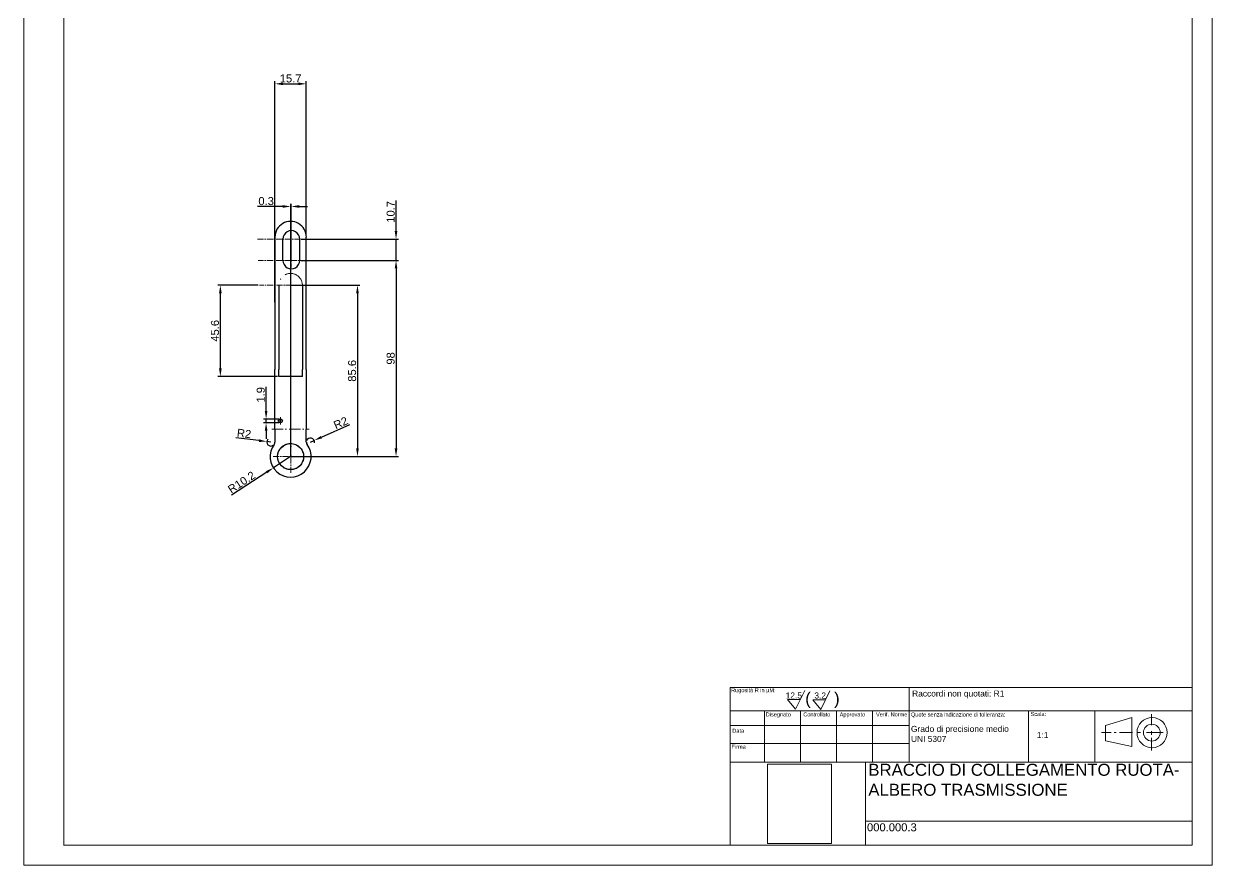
# Model space of a CAD drawing. Extents: x 0 to 594, y 0 to 841.
# Drawn here: x 0 to 594, y 0 to 420 of the extents above; entities that cross this region are included whole.
import ezdxf

# ---------------------------------------------------------------- set-up
doc = ezdxf.new("R2010")
doc.units = 0
doc.linetypes.add('DASHDOT', pattern=[18.5, 12, -3, 0.5, -3])
doc.layers.get('0').update_dxf_attribs({"linetype": 'CONTINUOUS', "lineweight": 30})
doc.layers.get('Defpoints').update_dxf_attribs({"linetype": 'CONTINUOUS'})
for name, color, linetype, lineweight in [('assi ', 5, 'DASHDOT', 15), ('immagine', 7, 'CONTINUOUS', 0), ('quotatura', 1, 'CONTINUOUS', 15)]:
    doc.layers.add(name, color=color, linetype=linetype, lineweight=lineweight)
doc.styles.add('stile quote', font='arial.ttf', dxfattribs={"height": 4})
doc.dimstyles.get("Standard").update_dxf_attribs({"dimtxt": 0.18, "dimasz": 0.18, "dimexe": 0.18, "dimexo": 0.0625, "dimgap": 0.09, "dimtad": 0, "dimtih": 1, "dimtoh": 1, "dimdec": 4, "dimzin": 0, "dimdsep": 46, "dimtxsty": 'Standard', "dimcen": 0.09, "dimadec": 0, "dimazin": 0, "dimtfac": 1, "dimtdec": 4, "dimtofl": 0, "dimtmove": 0, "dimatfit": 3, "dimfxl": 1, "dimtolj": 1, "dimtzin": 0, "dimarcsym": 0})
picture_1 = doc.add_image_def('image1.gif', size_in_pixel=(289, 360))

# ---------------------------------------------------------------- blocks, each defined once
blk = doc.blocks.new('*D25')
at = {"layer": 'Defpoints', "color": 0}
for p in [(141.22, 390.49), (141.22, 313.86), (125.5, 280.82)]:
    blk.add_point(p, dxfattribs=at)
at = {"layer": 'quotatura', "color": 0, "lineweight": -2, "ltscale": 0.15}
for p, q in [((125.5, 281.45), (125.5, 391.74)), ((129.5, 390.49), (137.22, 390.49)), ((141.22, 314.48), (141.22, 391.74))]:
    blk.add_line(p, q, dxfattribs=at)
at = {"layer": 'quotatura', "color": 0}
for points in [[(129.5, 391.15), (129.5, 389.82), (125.5, 390.49)], [(137.22, 389.82), (137.22, 391.15), (141.22, 390.49)]]:
    blk.add_solid(points, dxfattribs=at)
at = {"layer": 'quotatura', "color": 0, "ltscale": 0.25, "insert": (133.36, 393.15), "char_height": 4, "attachment_point": 5, "style": 'stile quote'}
blk.add_mtext('15.7', dxfattribs=at)
blk = doc.blocks.new('*D26')
at = {"layer": 'Defpoints', "color": 0}
for p in [(142.01, 302.25), (133.43, 204.27), (186.06, 204.27)]:
    blk.add_point(p, dxfattribs=at)
at = {"layer": 'quotatura', "color": 0, "lineweight": -2, "ltscale": 0.15}
for p, q in [((142.64, 302.25), (187.31, 302.25)), ((186.06, 298.25), (186.06, 208.27)), ((134.05, 204.27), (187.31, 204.27))]:
    blk.add_line(p, q, dxfattribs=at)
at = {"layer": 'quotatura', "color": 0}
for points in [[(186.72, 298.25), (185.39, 298.25), (186.06, 302.25)], [(185.39, 208.27), (186.72, 208.27), (186.06, 204.27)]]:
    blk.add_solid(points, dxfattribs=at)
at = {"layer": 'quotatura', "color": 0, "ltscale": 0.25, "insert": (183.39, 253.26), "char_height": 4, "attachment_point": 5, "rotation": 90, "style": 'stile quote'}
blk.add_mtext('98', dxfattribs=at)
blk = doc.blocks.new('*D27')
at = {"layer": 'Defpoints', "color": 0}
for p in [(137.95, 312.9), (186.06, 312.9), (137.95, 302.25)]:
    blk.add_point(p, dxfattribs=at)
at = {"layer": 'quotatura', "color": 0, "lineweight": -2, "ltscale": 0.15}
for p, q in [((186.06, 316.9), (186.06, 332.15)), ((138.58, 312.9), (187.31, 312.9)), ((186.06, 302.25), (186.06, 312.9)), ((138.58, 302.25), (187.31, 302.25)), ((186.06, 298.25), (186.06, 294.25))]:
    blk.add_line(p, q, dxfattribs=at)
at = {"layer": 'quotatura', "color": 0}
for points in [[(185.39, 316.9), (186.72, 316.9), (186.06, 312.9)], [(186.72, 298.25), (185.39, 298.25), (186.06, 302.25)]]:
    blk.add_solid(points, dxfattribs=at)
at = {"layer": 'quotatura', "color": 0, "ltscale": 0.25, "insert": (183.39, 326.52), "char_height": 4, "attachment_point": 5, "rotation": 90, "style": 'stile quote'}
blk.add_mtext('10.7', dxfattribs=at)
blk = doc.blocks.new('*D28')
at = {"layer": 'Defpoints', "color": 0}
for p in [(133.4, 329.2), (133.73, 302.25), (133.4, 204.27)]:
    blk.add_point(p, dxfattribs=at)
at = {"layer": 'quotatura', "color": 0, "lineweight": -2, "ltscale": 0.15}
for p, q in [((129.4, 329.2), (116.87, 329.2)), ((133.4, 204.9), (133.4, 330.45)), ((133.73, 329.2), (133.4, 329.2)), ((133.73, 302.87), (133.73, 330.45)), ((137.73, 329.2), (141.73, 329.2))]:
    blk.add_line(p, q, dxfattribs=at)
at = {"layer": 'quotatura', "color": 0}
for points in [[(129.4, 328.53), (129.4, 329.87), (133.4, 329.2)], [(137.73, 329.87), (137.73, 328.53), (133.73, 329.2)]]:
    blk.add_solid(points, dxfattribs=at)
at = {"layer": 'quotatura', "color": 0, "ltscale": 0.25, "insert": (121.14, 331.87), "char_height": 4, "attachment_point": 5, "style": 'stile quote'}
blk.add_mtext('0.3', dxfattribs=at)
blk = doc.blocks.new('*D30')
at = {"layer": 'Defpoints', "color": 0}
for p in [(132.78, 289.86), (132.78, 204.27), (166.78, 204.27)]:
    blk.add_point(p, dxfattribs=at)
at = {"layer": 'quotatura', "color": 0, "lineweight": -2, "ltscale": 0.25}
for p, q in [((133.4, 289.86), (168.03, 289.86)), ((166.78, 285.86), (166.78, 208.27)), ((133.4, 204.27), (168.03, 204.27))]:
    blk.add_line(p, q, dxfattribs=at)
at = {"layer": 'quotatura', "color": 0}
for points in [[(167.45, 285.86), (166.12, 285.86), (166.78, 289.86)], [(166.12, 208.27), (167.45, 208.27), (166.78, 204.27)]]:
    blk.add_solid(points, dxfattribs=at)
at = {"layer": 'quotatura', "color": 0, "ltscale": 0.25, "insert": (164.12, 247.07), "char_height": 4, "attachment_point": 5, "rotation": 90, "style": 'stile quote'}
blk.add_mtext('85.6', dxfattribs=at)
blk = doc.blocks.new('*D31')
at = {"layer": 'Defpoints', "color": 0}
for p in [(98.25, 289.86), (117.79, 289.86), (127.5, 244.26)]:
    blk.add_point(p, dxfattribs=at)
at = {"layer": 'quotatura', "color": 0, "lineweight": -2, "ltscale": 0.25}
for p, q in [((117.17, 289.86), (97, 289.86)), ((98.25, 248.26), (98.25, 285.86)), ((126.88, 244.26), (97, 244.26))]:
    blk.add_line(p, q, dxfattribs=at)
at = {"layer": 'quotatura', "color": 0}
for points in [[(98.92, 285.86), (97.58, 285.86), (98.25, 289.86)], [(97.58, 248.26), (98.92, 248.26), (98.25, 244.26)]]:
    blk.add_solid(points, dxfattribs=at)
at = {"layer": 'quotatura', "color": 0, "ltscale": 0.25, "insert": (95.58, 267.06), "char_height": 4, "attachment_point": 5, "rotation": 90, "style": 'stile quote'}
blk.add_mtext('45.6', dxfattribs=at)
blk = doc.blocks.new('*D48')
at = {"layer": 'Defpoints', "color": 0}
for p in [(133.38, 204.21), (124.79, 198.61)]:
    blk.add_point(p, dxfattribs=at)
at = {"layer": 'quotatura', "color": 0, "lineweight": -2, "ltscale": 0.25}
for p, q in [((133.38, 204.21), (124.79, 198.61)), ((121.44, 196.42), (103.85, 184.95))]:
    blk.add_line(p, q, dxfattribs=at)
at = {"layer": 'quotatura', "color": 0}
blk.add_solid([(121.81, 195.87), (121.08, 196.98), (124.79, 198.61)], dxfattribs=at)
at = {"layer": 'quotatura', "color": 0, "ltscale": 0.25, "insert": (108.85, 191.4), "char_height": 4, "attachment_point": 5, "rotation": 33.10936, "style": 'stile quote'}
blk.add_mtext('R10.2', dxfattribs=at)
blk = doc.blocks.new('*D59')
at = {"layer": 'Defpoints', "color": 0}
for p in [(121.52, 211.7), (123.5, 211.46)]:
    blk.add_point(p, dxfattribs=at)
at = {"layer": 'quotatura', "color": 0, "lineweight": -2, "ltscale": 0.25}
for p, q in [((117.55, 212.19), (105.99, 213.62)), ((123.5, 211.46), (121.52, 211.7))]:
    blk.add_line(p, q, dxfattribs=at)
blk.add_arc((123.5, 211.46), 2, 136.53281, 305.74018, dxfattribs=at)
at = {"layer": 'quotatura', "color": 0}
blk.add_solid([(117.47, 211.53), (117.63, 212.85), (121.52, 211.7)], dxfattribs=at)
at = {"layer": 'quotatura', "color": 0, "ltscale": 0.25, "insert": (110.11, 215.77), "char_height": 4, "attachment_point": 5, "rotation": 352.95273, "style": 'stile quote'}
blk.add_mtext('R2', dxfattribs=at)
blk = doc.blocks.new('*D60')
at = {"layer": 'Defpoints', "color": 0}
for p in [(143.25, 211.46), (145.11, 212.28)]:
    blk.add_point(p, dxfattribs=at)
at = {"layer": 'quotatura', "color": 0, "lineweight": -2, "ltscale": 0.25}
for p, q in [((148.76, 213.9), (162.98, 220.2)), ((143.25, 211.46), (145.11, 212.28))]:
    blk.add_line(p, q, dxfattribs=at)
blk.add_arc((143.25, 211.46), 2.03, 347.96867, 162.24417, dxfattribs=at)
at = {"layer": 'quotatura', "color": 0}
blk.add_solid([(148.49, 214.51), (149.03, 213.29), (145.11, 212.28)], dxfattribs=at)
at = {"layer": 'quotatura', "color": 0, "ltscale": 0.25, "insert": (158.41, 221.06), "char_height": 4, "attachment_point": 5, "rotation": 23.91759, "style": 'stile quote'}
blk.add_mtext('R2', dxfattribs=at)
blk = doc.blocks.new('*D64')
at = {"layer": 'Defpoints', "color": 0}
for p in [(121.12, 222.99), (128.31, 222.99), (128.31, 221.09)]:
    blk.add_point(p, dxfattribs=at)
at = {"layer": 'quotatura', "color": 0, "lineweight": -2, "ltscale": 0.25}
for p, q in [((121.12, 226.99), (121.12, 239.15)), ((127.68, 222.99), (119.87, 222.99)), ((127.68, 221.09), (119.87, 221.09)), ((121.12, 221.09), (121.12, 222.99)), ((121.12, 217.09), (121.12, 213.09))]:
    blk.add_line(p, q, dxfattribs=at)
at = {"layer": 'quotatura', "color": 0}
for points in [[(120.45, 226.99), (121.79, 226.99), (121.12, 222.99)], [(121.79, 217.09), (120.45, 217.09), (121.12, 221.09)]]:
    blk.add_solid(points, dxfattribs=at)
at = {"layer": 'quotatura', "color": 0, "ltscale": 0.25, "insert": (118.45, 235.07), "char_height": 4, "attachment_point": 5, "rotation": 90, "style": 'stile quote'}
blk.add_mtext('1.9', dxfattribs=at)

msp = doc.modelspace()

# ---------------------------------------------------------------- linework, layer by layer
at = {"color": 7}
for p, q in [((125.504, 313.857), (125.504, 247.791)), ((141.225, 247.791), (141.225, 313.857)), ((127.504, 289.857), (127.504, 247.791)), ((139.254, 289.857), (139.254, 247.791))]:
    msp.add_line(p, q, dxfattribs=at)
at = {"color": 7, "ltscale": 0.26625}
for p, q in [((129.504, 302.25), (129.504, 312.9)), ((137.954, 302.25), (137.954, 312.9))]:
    msp.add_line(p, q, dxfattribs=at)
at = {"color": 7, "ltscale": 0.372087}
msp.add_line((125.504, 232.907), (125.504, 247.791), dxfattribs=at)
at = {"color": 7, "ltscale": 0.088309}
for p, q in [((127.504, 244.258), (127.504, 247.791)), ((139.254, 244.258), (139.254, 247.791))]:
    msp.add_line(p, q, dxfattribs=at)
at = {"color": 7, "ltscale": 0.29375}
msp.add_line((139.254, 244.258), (127.504, 244.258), dxfattribs=at)
at = {"color": 7, "ltscale": 0.373631}
msp.add_line((141.228, 232.845), (141.228, 247.791), dxfattribs=at)
at = {"color": 7, "ltscale": 0.376244}
msp.add_line((125.504, 217.857), (125.504, 232.907), dxfattribs=at)
at = {"color": 7, "ltscale": 0.374701}
msp.add_line((141.228, 217.857), (141.228, 232.845), dxfattribs=at)
at = {"color": 7, "ltscale": 0.160027}
for p, q in [((125.504, 217.857), (125.504, 211.456)), ((141.225, 211.456), (141.225, 217.857))]:
    msp.add_line(p, q, dxfattribs=at)
at = {"color": 7, "ltscale": 0.000172806}
msp.add_line((125.504, 211.449), (125.504, 211.456), dxfattribs=at)
at = {"color": 7}
for points in [[(126.96, 205.202), (127.022, 205.587), (127.093, 205.924), (127.183, 206.257), (127.295, 206.584), (127.428, 206.904), (127.581, 207.216), (127.939, 207.815), (128.357, 208.372), (128.829, 208.883), (129.35, 209.34), (129.917, 209.739), (130.525, 210.076), (131.165, 210.346), (131.831, 210.547), (132.513, 210.675), (133.206, 210.731), (133.9, 210.712), (134.588, 210.62), (135.263, 210.455), (135.917, 210.22), (136.542, 209.916), (137.13, 209.547), (137.675, 209.118), (138.172, 208.634), (138.617, 208.099), (139.007, 207.52), (139.177, 207.216), (139.33, 206.904), (139.463, 206.584), (139.576, 206.257), (139.666, 205.924), (139.737, 205.587), (139.798, 205.202)], [(139.798, 203.213), (139.737, 202.828), (139.666, 202.491), (139.576, 202.158), (139.463, 201.831), (139.33, 201.511), (139.177, 201.199), (138.819, 200.6), (138.401, 200.042), (137.93, 199.532), (137.409, 199.075), (136.841, 198.675), (136.233, 198.339), (135.593, 198.069), (134.928, 197.868), (134.245, 197.74), (133.553, 197.684), (132.859, 197.703), (132.17, 197.795), (131.495, 197.96), (130.842, 198.195), (130.217, 198.499), (129.628, 198.867), (129.083, 199.296), (128.587, 199.781), (128.141, 200.316), (127.752, 200.895), (127.581, 201.199), (127.428, 201.511), (127.295, 201.831), (127.183, 202.158), (127.093, 202.491), (127.022, 202.828), (126.96, 203.213)]]:
    msp.add_lwpolyline(points, dxfattribs=at)
for centre, radius in [((128.304, 222.037), 0.95), ((133.379, 204.207), 6.5)]:
    msp.add_circle(centre, radius, dxfattribs=at)
for centre, radius, start, end in [((133.379, 313.857), 7.875, 0, 180.000005), ((133.729, 312.9), 4.225, 0, 180.000005), ((133.729, 302.25), 4.225, 180.000005, 0.00001), ((133.379, 204.207), 10.25, 143.718792, 36.28121), ((123.504, 211.456), 2, 323.718782, 0.00001), ((143.254, 211.456), 2.025, 179.996166, 216.285044)]:
    msp.add_arc(centre, radius, start, end, dxfattribs=at)
at = {"layer": 'assi ', "ltscale": 0.15}
for p, q in [((133.729, 309.497), (133.729, 317.814)), ((133.729, 306.09), (133.729, 297.626))]:
    msp.add_line(p, q, dxfattribs=at)
at = {"layer": 'assi ', "ltscale": 0.25}
for p, q in [((116.843, 312.9), (150.362, 312.9)), ((133.729, 302.25), (117.163, 302.25)), ((150.295, 302.25), (133.729, 302.25)), ((147.762, 289.857), (117.793, 289.857)), ((133.4, 213.005), (133.4, 195.545)), ((124.724, 204.275), (142.13, 204.275))]:
    msp.add_line(p, q, dxfattribs=at)
at = {"layer": 'assi ', "ltscale": 0.05}
for p, q in [((126.856, 222.053), (129.752, 222.053)), ((128.304, 223.884), (128.304, 220.222))]:
    msp.add_line(p, q, dxfattribs=at)
at = {"layer": 'assi ', "linetype": 'DASHDOT', "ltscale": 0.466499}
msp.add_line((124.049, 217.857), (142.709, 217.857), dxfattribs=at)
at = {"layer": 'assi ', "color": 7}
msp.add_arc((133.379, 289.857), 5.875, 0, 180.000005, dxfattribs=at)
at = {"layer": 'quotatura', "ltscale": 0.25}
for p, q in [((0, 841), (0, 0)), ((594, 0), (594, 841)), ((20.051, 831), (20, 9.934)), ((583.964, 10), (583.957, 831)), ((353.02, 76.989), (353.02, 88.818)), ((353.02, 88.818), (584.014, 88.818)), ((390.363, 87.339), (385.788, 77.982)), ((402.941, 87.183), (398.367, 77.826)), ((442.579, 77.126), (442.579, 88.825)), ((385.788, 77.982), (381.734, 82.868)), ((381.734, 82.868), (388.164, 82.868)), ((394.312, 82.712), (400.743, 82.712)), ((398.367, 77.826), (394.312, 82.712)), ((352.926, 77.086), (583.985, 77.09)), ((353.018, 77.006), (352.991, 10)), ((370.177, 77.006), (370.177, 51.477)), ((388.177, 77.006), (388.177, 51.477)), ((406.177, 77.006), (406.177, 51.477)), ((424.177, 77.006), (424.177, 51.477)), ((442.534, 61.263), (442.559, 77.125)), ((502.225, 77.197), (502.225, 51.465)), ((535.282, 76.943), (535.282, 51.564)), ((553.778, 73.741), (540.599, 69.819)), ((553.778, 59.341), (553.778, 73.741)), ((563.616, 75.531), (563.616, 69.942)), ((352.926, 69.789), (442.537, 69.792)), ((442.53, 66.38), (442.53, 51.467)), ((538.603, 66.262), (543.542, 66.262)), ((540.606, 69.816), (540.606, 62.097)), ((544.949, 66.256), (546.014, 66.256)), ((547.648, 66.272), (554.156, 66.272)), ((556.545, 66.275), (558.195, 66.275)), ((561.229, 66.275), (569.414, 66.275)), ((563.616, 67.014), (563.616, 65.085)), ((352.926, 60.905), (442.552, 60.908)), ((540.606, 62.097), (553.778, 59.341)), ((563.616, 63.7), (563.616, 57.312)), ((353.043, 51.423), (583.985, 51.423)), ((420.649, 51.436), (420.649, 10)), ((420.716, 22.048), (583.927, 22.048)), ((20.008, 10), (583.964, 10)), ((0, 0), (594, 0))]:
    msp.add_line(p, q, dxfattribs=at)
for centre, radius in [((563.931, 66.267), 7.519), ((563.797, 66.267), 4.192)]:
    msp.add_circle(centre, radius, dxfattribs=at)

# ---------------------------------------------------------------- texts
at = {"layer": 'quotatura', "ltscale": 0.25, "attachment_point": 1, "style": 'stile quote'}
for s, insert, char_height, width in [('{\\H0.5x;Rugosità R in µM:}', (353.509, 88.471), 4, 229.53476), ('{\\H0.75x;12.5}', (380.811, 86.32), 4, 6.23803), ('{(     )}', (390.569, 86.393), 6, 18.21503), ('{3.2}', (395.144, 86.31), 3, 6.48755), ('{\\H0.75x;Raccordi non quotati: R1}', (444.004, 87.311), 4, 138.08129), ('{\\H0.5x;Disegnato        Controllato      Approvato       Verif. Norme}', (370.825, 76.353), 4, 71.21746), ('{\\H0.5x;Quote senza indicazione di tolleranza:\\P\\P\\H1.5x;Grado di precisione medio \\PUNI 5307}', (443.422, 76.296), 4, 57.83169), ('{\\H0.5x;Scala:\\P\\P\\P    \\H1.5x;1:1}', (503.221, 76.54), 4, 31.22059), ('{\\H0.5x;Data}', (354.114, 68.2), 4, 14.97573), ('{\\H0.5x;Firma}', (353.731, 60.189), 4, 14.41731), ('{\\H1.5x;BRACCIO DI COLLEGAMENTO RUOTA-\\PALBERO TRASMISSIONE}', (422.119, 50.7), 4, 160.41797), ('{000.000.3}', (421.456, 20.959), 4, 160.6591)]:
    msp.add_mtext(s, dxfattribs=dict(at, insert=insert, char_height=char_height, width=width))

# ---------------------------------------------------------------- dimensions: what is measured, and where the dimension line sits
at = {"layer": 'quotatura', "ltscale": 0.15}
for base, p1, p2, text, picture, middle in [((141.225, 390.487), (125.504, 280.824), (141.225, 313.857), '15.7', '*D25', (133.365, 393.154)), ((133.4, 329.2), (133.729, 302.25), (133.4, 204.275), '0.3', '*D28', (121.137, 331.867))]:
    dim = msp.add_linear_dim(base=base, p1=p1, p2=p2, text=text, dimstyle='Standard', override={"dimtxt": 4, "dimasz": 4, "dimexe": 1.25, "dimexo": 0.625, "dimgap": 0.625, "dimtad": 1, "dimtih": 0, "dimtoh": 0, "dimdec": 2, "dimzin": 8, "dimtxsty": 'stile quote', "dimcen": 2.5, "dimtdec": 2, "dimtofl": 1, "dimatfit": 0, "dimtolj": 0, "dimtzin": 8}, dxfattribs=at)
    dim.commit()
    dim.dimension.update_dxf_attribs({"geometry": picture, "text_midpoint": middle})
for base, p1, p2, text, picture, middle in [((186.058, 312.9), (137.954, 302.25), (137.954, 312.9), '10.7', '*D27', (183.391, 326.525)), ((186.058, 204.275), (142.012, 302.25), (133.427, 204.275), '98', '*D26', (183.391, 253.262))]:
    dim = msp.add_linear_dim(base=base, p1=p1, p2=p2, angle=90, text=text, dimstyle='Standard', override={"dimtxt": 4, "dimasz": 4, "dimexe": 1.25, "dimexo": 0.625, "dimgap": 0.625, "dimtad": 1, "dimtih": 0, "dimtoh": 0, "dimdec": 2, "dimzin": 8, "dimtxsty": 'stile quote', "dimcen": 2.5, "dimtdec": 2, "dimtofl": 1, "dimatfit": 0, "dimtolj": 0, "dimtzin": 8}, dxfattribs=at)
    dim.commit()
    dim.dimension.update_dxf_attribs({"geometry": picture, "text_midpoint": middle})
at = {"layer": 'quotatura', "ltscale": 0.25}
for base, p1, p2, picture, middle in [((98.251, 289.857), (127.504, 244.258), (117.793, 289.857), '*D31', (95.584, 267.058)), ((121.118, 222.991), (128.306, 221.093), (128.306, 222.991), '*D64', (118.451, 235.07))]:
    dim = msp.add_linear_dim(base=base, p1=p1, p2=p2, angle=90, dimstyle='Standard', override={"dimtxt": 4, "dimasz": 4, "dimexe": 1.25, "dimexo": 0.625, "dimgap": 0.625, "dimtad": 1, "dimtih": 0, "dimtoh": 0, "dimdec": 2, "dimzin": 8, "dimtxsty": 'stile quote', "dimcen": 2.5, "dimtdec": 2, "dimtofl": 1, "dimatfit": 0, "dimtolj": 0, "dimtzin": 8}, dxfattribs=at)
    dim.commit()
    dim.dimension.update_dxf_attribs({"geometry": picture, "text_midpoint": middle})
dim = msp.add_linear_dim(base=(166.784, 204.275), p1=(132.777, 289.857), p2=(132.777, 204.275), angle=90, text='85.6', dimstyle='Standard', override={"dimtxt": 4, "dimasz": 4, "dimexe": 1.25, "dimexo": 0.625, "dimgap": 0.625, "dimtad": 1, "dimtih": 0, "dimtoh": 0, "dimdec": 2, "dimzin": 8, "dimtxsty": 'stile quote', "dimcen": 2.5, "dimtdec": 2, "dimtofl": 1, "dimatfit": 0, "dimtolj": 0, "dimtzin": 8}, dxfattribs=at)
dim.commit()
dim.dimension.update_dxf_attribs({"geometry": '*D30', "text_midpoint": (164.117, 247.066)})
for center, mpoint, text, picture, middle in [((143.254, 211.456), (145.105, 212.277), 'R2', '*D60', (159.482, 218.653)), ((133.379, 204.207), (124.794, 198.609), 'R10.2', '*D48', (110.308, 189.162))]:
    dim = msp.add_radius_dim(center=center, mpoint=mpoint, text=text, dimstyle='Standard', override={"dimtxt": 4, "dimasz": 4, "dimexe": 1.25, "dimexo": 0.625, "dimgap": 0.625, "dimtad": 1, "dimtih": 0, "dimtoh": 0, "dimdec": 2, "dimzin": 8, "dimtxsty": 'stile quote', "dimcen": 2.5, "dimtdec": 2, "dimtofl": 1, "dimatfit": 0, "dimtolj": 0, "dimtzin": 8}, dxfattribs=at)
    dim.commit()
    dim.dimension.update_dxf_attribs({"geometry": picture, "text_midpoint": middle, "dimtype": 164})
dim = msp.add_radius_dim(center=(123.504, 211.456), mpoint=(121.519, 211.702), dimstyle='Standard', override={"dimtxt": 4, "dimasz": 4, "dimexe": 1.25, "dimexo": 0.625, "dimgap": 0.625, "dimtad": 1, "dimtih": 0, "dimtoh": 0, "dimdec": 2, "dimzin": 8, "dimtxsty": 'stile quote', "dimcen": 2.5, "dimtdec": 2, "dimtofl": 1, "dimatfit": 0, "dimtolj": 0, "dimtzin": 8}, dxfattribs=at)
dim.commit()
dim.dimension.update_dxf_attribs({"geometry": '*D59', "text_midpoint": (109.784, 213.153), "dimtype": 164})

# ---------------------------------------------------------------- pictures from other files: only their frames are drawn
at = {"layer": 'immagine', "ltscale": 0.25}
image = msp.add_image(picture_1, insert=(371.804, 10.861), size_in_units=(31.881, 39.713), dxfattribs=at)

doc.saveas('drawing.dxf')
